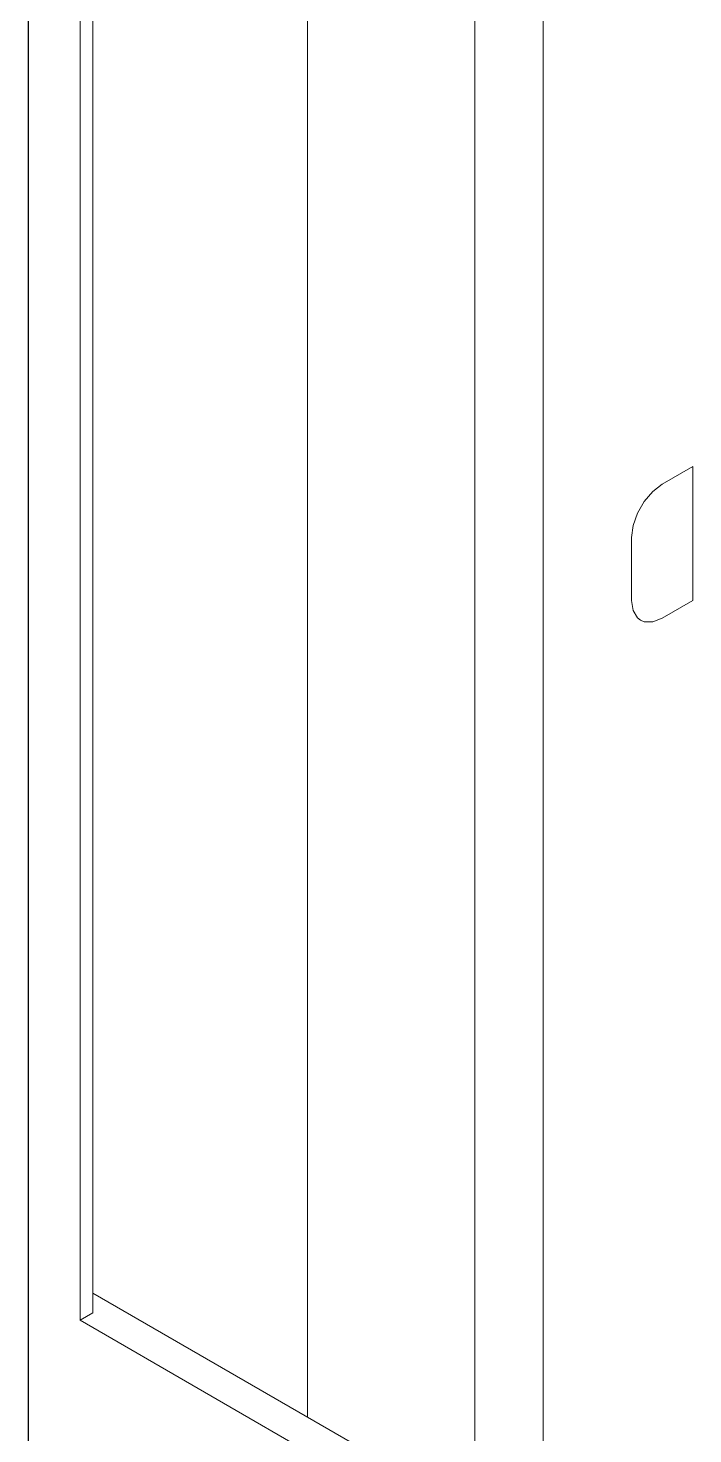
# Model space of a CAD drawing. Header units: inches. Extents: x 67578 to 72421, y -34894 to -31675.
# Drawn here: x 70364.03 to 70385.99, y -33406.17 to -33359.75 of the extents above; entities that cross this region are included whole.
import ezdxf

# ---------------------------------------------------------------- set-up
doc = ezdxf.new("R2010")
doc.units = ezdxf.units.IN
doc.header["$MEASUREMENT"] = 0

# ---------------------------------------------------------------- blocks, each defined once
blk = doc.blocks.new('ET200S')
at = {"lineweight": 0}
for p, q in [((97.927, 18.853), (97.927, -46.63)), ((97.937, -46.561), (97.937, 18.922)), ((108.621, -52.631), (108.621, 12.852)), ((99.005, 4.769), (99.005, -34.423)), ((99.271, -34.27), (99.271, 4.678)), ((103.73, 0.312), (103.73, -36.431)), ((107.207, 0.033), (107.207, -39.159)), ((111.733, -16.705), (111.096, -17.073)), ((111.733, -16.705), (111.733, -19.481)), ((110.9, -17.221), (111.096, -17.073)), ((110.582, -17.671), (110.721, -17.43)), ((110.721, -17.43), (110.9, -17.221)), ((110.491, -17.931), (110.582, -17.671)), ((110.46, -18.175), (110.491, -17.931)), ((110.46, -18.175), (110.46, -19.481)), ((110.491, -19.69), (110.46, -19.481)), ((111.733, -19.481), (111.096, -19.849)), ((110.582, -19.844), (110.491, -19.69)), ((110.646, -19.893), (110.582, -19.844)), ((110.721, -19.924), (110.646, -19.893)), ((110.9, -19.926), (110.721, -19.924)), ((111.096, -19.849), (110.9, -19.926)), ((99.271, -33.857), (107.207, -38.438)), ((99.005, -34.423), (99.271, -34.27)), ((107.207, -39.159), (99.005, -34.423))]:
    blk.add_line(p, q, dxfattribs=at)

msp = doc.modelspace()

# ---------------------------------------------------------------- block references
at = {"xscale": 1.59100124616462, "yscale": 1.59100124616462, "zscale": 1.59100124616462}
msp.add_blockref('ET200S', (70208.226, -33347.652), dxfattribs=at)

doc.saveas('drawing.dxf')
